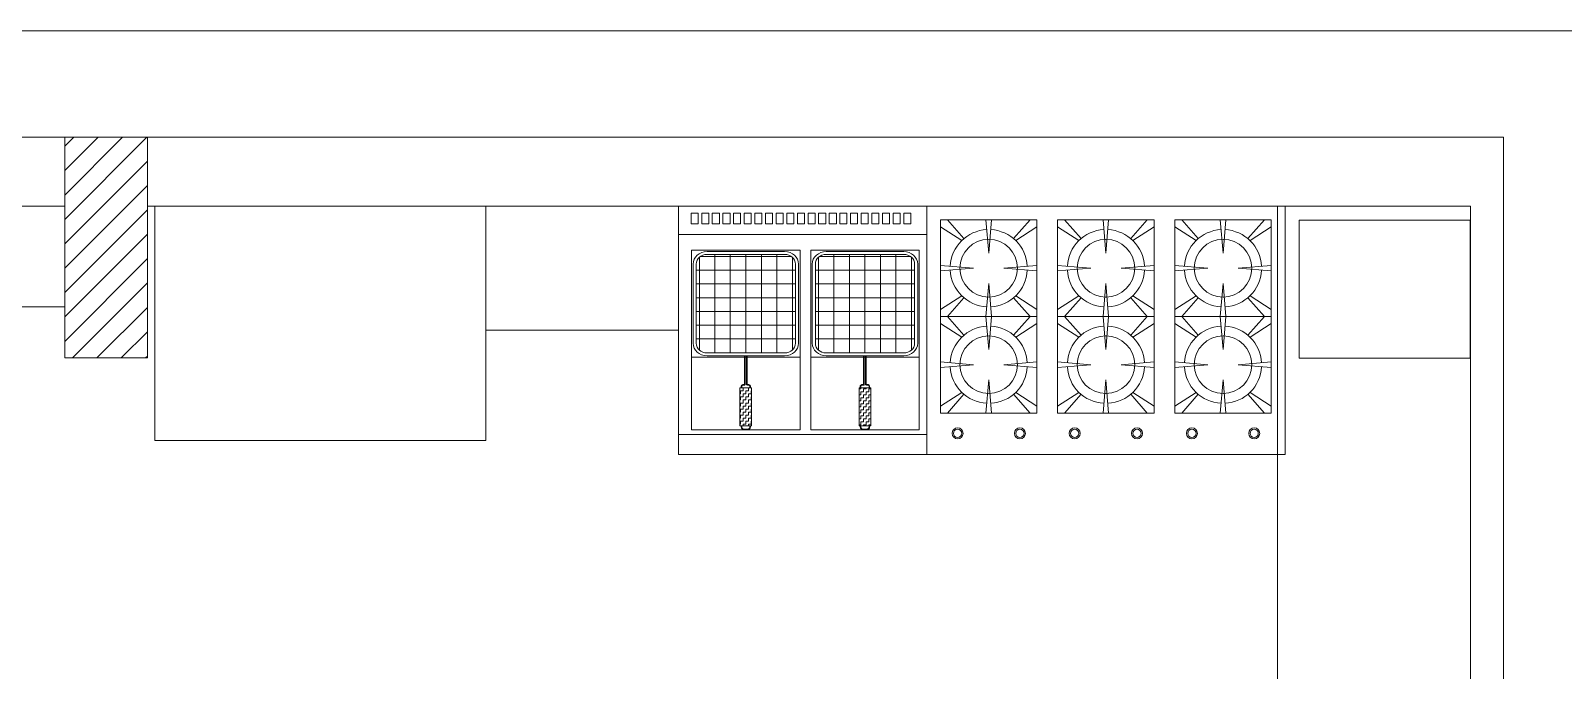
# Model space of a CAD drawing. Header units: metres. Extents: x 1587 to 89247, y -60 to 14723.
# Drawn here: x 80843 to 86404, y 11198 to 13516 of the extents above; entities that cross this region are included whole.
import ezdxf

# ---------------------------------------------------------------- set-up
doc = ezdxf.new("R2010")
doc.units = ezdxf.units.M
doc.header["$LTSCALE"] = 10
doc.layers.get('0').update_dxf_attribs({"color": 253, "lineweight": 0})
doc.layers.add('Furniture', color=7, linetype='Continuous', lineweight=13)

# ---------------------------------------------------------------- blocks, each defined once
blk = doc.blocks.new('bot')
at = {"layer": 'Furniture'}
for p, q in [((1375.5623, 140.3317), (1375.5373, 140.3317)), ((1375.5373, 140.3317), (1375.5373, 140.3067)), ((1375.5373, 140.3067), (1375.6143, 140.2567)), ((1375.5373, 140.1667), (1375.5373, 140.3067)), ((1375.7023, 140.3317), (1375.5623, 140.3317)), ((1375.6222, 140.2639), (1375.5623, 140.3317)), ((1375.7023, 140.3317), (1375.7123, 140.3317)), ((1375.7123, 140.2117), (1375.7023, 140.3317)), ((1375.7123, 140.3317), (1375.7223, 140.3317)), ((1375.7223, 140.3317), (1375.7123, 140.2117)), ((1375.8623, 140.3317), (1375.7223, 140.3317)), ((1375.8023, 140.2639), (1375.8623, 140.3317)), ((1375.8873, 140.3067), (1375.8102, 140.2567)), ((1375.8623, 140.3317), (1375.8873, 140.3317)), ((1375.8873, 140.3317), (1375.8873, 140.3067)), ((1375.8873, 140.3067), (1375.8873, 140.1667)), ((1375.9873, 140.3317), (1375.9623, 140.3317)), ((1375.9623, 140.3317), (1375.9623, 140.3067)), ((1375.9623, 140.3067), (1376.0393, 140.2567)), ((1375.9623, 140.1667), (1375.9623, 140.3067)), ((1376.1273, 140.3317), (1375.9873, 140.3317)), ((1376.0472, 140.2639), (1375.9873, 140.3317)), ((1376.1273, 140.3317), (1376.1373, 140.3317)), ((1376.1373, 140.2117), (1376.1273, 140.3317)), ((1376.1373, 140.3317), (1376.1473, 140.3317)), ((1376.1473, 140.3317), (1376.1373, 140.2117)), ((1376.2873, 140.3317), (1376.1473, 140.3317)), ((1376.2273, 140.2639), (1376.2873, 140.3317)), ((1376.3123, 140.3067), (1376.2352, 140.2567)), ((1376.2873, 140.3317), (1376.3123, 140.3317)), ((1376.3123, 140.3317), (1376.3123, 140.3067)), ((1376.3123, 140.3067), (1376.3123, 140.1667)), ((1376.4123, 140.3317), (1376.3873, 140.3317)), ((1376.3873, 140.3317), (1376.3873, 140.3067)), ((1376.3873, 140.3067), (1376.4643, 140.2567)), ((1376.3873, 140.1667), (1376.3873, 140.3067)), ((1376.5523, 140.3317), (1376.4123, 140.3317)), ((1376.4722, 140.2639), (1376.4123, 140.3317)), ((1376.5523, 140.3317), (1376.5623, 140.3317)), ((1376.5623, 140.2117), (1376.5523, 140.3317)), ((1376.5623, 140.3317), (1376.5723, 140.3317)), ((1376.5723, 140.3317), (1376.5623, 140.2117)), ((1376.7123, 140.3317), (1376.5723, 140.3317)), ((1376.6523, 140.2639), (1376.7123, 140.3317)), ((1376.7373, 140.3067), (1376.6602, 140.2567)), ((1376.7123, 140.3317), (1376.7373, 140.3317)), ((1376.7373, 140.3317), (1376.7373, 140.3067)), ((1376.7373, 140.3067), (1376.7373, 140.1667)), ((1375.6573, 140.1567), (1375.5373, 140.1667)), ((1375.5373, 140.1667), (1375.5373, 140.1467)), ((1375.5373, 140.1467), (1375.6573, 140.1567)), ((1375.5373, 140.0067), (1375.5373, 140.1467)), ((1375.7673, 140.1567), (1375.8873, 140.1667)), ((1375.8873, 140.1467), (1375.7673, 140.1567)), ((1375.8873, 140.1667), (1375.8873, 140.1467)), ((1375.8873, 140.1467), (1375.8873, 140.0067)), ((1376.0823, 140.1567), (1375.9623, 140.1667)), ((1375.9623, 140.1667), (1375.9623, 140.1467)), ((1375.9623, 140.1467), (1376.0823, 140.1567)), ((1375.9623, 140.0067), (1375.9623, 140.1467)), ((1376.1923, 140.1567), (1376.3123, 140.1667)), ((1376.3123, 140.1467), (1376.1923, 140.1567)), ((1376.3123, 140.1667), (1376.3123, 140.1467)), ((1376.3123, 140.1467), (1376.3123, 140.0067)), ((1376.5073, 140.1567), (1376.3873, 140.1667)), ((1376.3873, 140.1667), (1376.3873, 140.1467)), ((1376.3873, 140.1467), (1376.5073, 140.1567)), ((1376.3873, 140.0067), (1376.3873, 140.1467)), ((1376.6173, 140.1567), (1376.7373, 140.1667)), ((1376.7373, 140.1467), (1376.6173, 140.1567)), ((1376.7373, 140.1667), (1376.7373, 140.1467)), ((1376.7373, 140.1467), (1376.7373, 140.0067)), ((1375.7123, 140.1017), (1375.7023, 139.9817)), ((1375.7223, 139.9817), (1375.7123, 140.1017)), ((1376.1373, 140.1017), (1376.1273, 139.9817)), ((1376.1473, 139.9817), (1376.1373, 140.1017)), ((1376.5623, 140.1017), (1376.5523, 139.9817)), ((1376.5723, 139.9817), (1376.5623, 140.1017)), ((1375.6143, 140.0566), (1375.5373, 140.0067)), ((1375.5623, 139.9817), (1375.6222, 140.0495)), ((1375.8023, 140.0495), (1375.8623, 139.9817)), ((1375.8873, 140.0067), (1375.8102, 140.0566)), ((1376.0393, 140.0566), (1375.9623, 140.0067)), ((1375.9873, 139.9817), (1376.0472, 140.0495)), ((1376.2273, 140.0495), (1376.2873, 139.9817)), ((1376.3123, 140.0067), (1376.2352, 140.0566)), ((1376.4643, 140.0566), (1376.3873, 140.0067)), ((1376.4123, 139.9817), (1376.4722, 140.0495)), ((1376.6523, 140.0495), (1376.7123, 139.9817)), ((1376.7373, 140.0067), (1376.6602, 140.0566)), ((1375.5373, 140.0067), (1375.5373, 139.9817)), ((1375.5623, 139.9817), (1375.5373, 139.9817)), ((1375.5373, 139.9567), (1375.5373, 139.9817)), ((1375.5373, 139.9817), (1375.5623, 139.9817)), ((1375.5623, 139.9817), (1375.5373, 139.9817)), ((1375.5373, 139.9817), (1375.5623, 139.9817)), ((1375.6143, 139.9067), (1375.5373, 139.9567)), ((1375.5373, 139.9567), (1375.5373, 139.8167)), ((1375.7023, 139.9817), (1375.5623, 139.9817)), ((1375.5623, 139.9817), (1375.6222, 139.9139)), ((1375.7023, 139.9817), (1375.5623, 139.9817)), ((1375.7023, 139.9817), (1375.7123, 139.9817)), ((1375.7023, 139.9817), (1375.7123, 139.9817)), ((1375.7123, 139.8617), (1375.7023, 139.9817)), ((1375.7023, 139.9817), (1375.7123, 139.9817)), ((1375.7023, 139.9817), (1375.7123, 139.9817)), ((1375.7123, 139.9817), (1375.7223, 139.9817)), ((1375.7123, 139.9817), (1375.7223, 139.9817)), ((1375.7223, 139.9817), (1375.7123, 139.8617)), ((1375.7123, 139.9817), (1375.7223, 139.9817)), ((1375.7123, 139.9817), (1375.7223, 139.9817)), ((1375.8623, 139.9817), (1375.7223, 139.9817)), ((1375.8623, 139.9817), (1375.7223, 139.9817)), ((1375.8023, 139.9139), (1375.8623, 139.9817)), ((1375.8873, 139.9567), (1375.8102, 139.9067)), ((1375.8623, 139.9817), (1375.8873, 139.9817)), ((1375.8623, 139.9817), (1375.8873, 139.9817)), ((1375.8623, 139.9817), (1375.8873, 139.9817)), ((1375.8623, 139.9817), (1375.8873, 139.9817)), ((1375.8873, 139.9817), (1375.8873, 140.0067)), ((1375.8873, 139.9817), (1375.8873, 139.9567)), ((1375.8873, 139.8167), (1375.8873, 139.9567)), ((1375.9623, 140.0067), (1375.9623, 139.9817)), ((1375.9873, 139.9817), (1375.9623, 139.9817)), ((1375.9623, 139.9567), (1375.9623, 139.9817)), ((1375.9623, 139.9817), (1375.9873, 139.9817)), ((1375.9873, 139.9817), (1375.9623, 139.9817)), ((1375.9623, 139.9817), (1375.9873, 139.9817)), ((1376.0393, 139.9067), (1375.9623, 139.9567)), ((1375.9623, 139.9567), (1375.9623, 139.8167)), ((1376.1273, 139.9817), (1375.9873, 139.9817)), ((1375.9873, 139.9817), (1376.0472, 139.9139)), ((1376.1273, 139.9817), (1375.9873, 139.9817)), ((1376.1273, 139.9817), (1376.1373, 139.9817)), ((1376.1273, 139.9817), (1376.1373, 139.9817)), ((1376.1373, 139.8617), (1376.1273, 139.9817)), ((1376.1273, 139.9817), (1376.1373, 139.9817)), ((1376.1273, 139.9817), (1376.1373, 139.9817)), ((1376.1373, 139.9817), (1376.1473, 139.9817)), ((1376.1373, 139.9817), (1376.1473, 139.9817)), ((1376.1473, 139.9817), (1376.1373, 139.8617)), ((1376.1373, 139.9817), (1376.1473, 139.9817)), ((1376.1373, 139.9817), (1376.1473, 139.9817)), ((1376.2873, 139.9817), (1376.1473, 139.9817)), ((1376.2873, 139.9817), (1376.1473, 139.9817)), ((1376.2273, 139.9139), (1376.2873, 139.9817)), ((1376.3123, 139.9567), (1376.2352, 139.9067)), ((1376.2873, 139.9817), (1376.3123, 139.9817)), ((1376.2873, 139.9817), (1376.3123, 139.9817)), ((1376.2873, 139.9817), (1376.3123, 139.9817)), ((1376.2873, 139.9817), (1376.3123, 139.9817)), ((1376.3123, 139.9817), (1376.3123, 140.0067)), ((1376.3123, 139.9817), (1376.3123, 139.9567)), ((1376.3123, 139.8167), (1376.3123, 139.9567)), ((1376.3873, 140.0067), (1376.3873, 139.9817)), ((1376.4123, 139.9817), (1376.3873, 139.9817)), ((1376.3873, 139.9567), (1376.3873, 139.9817)), ((1376.3873, 139.9817), (1376.4123, 139.9817)), ((1376.4123, 139.9817), (1376.3873, 139.9817)), ((1376.3873, 139.9817), (1376.4123, 139.9817)), ((1376.4643, 139.9067), (1376.3873, 139.9567)), ((1376.3873, 139.9567), (1376.3873, 139.8167)), ((1376.5523, 139.9817), (1376.4123, 139.9817)), ((1376.4123, 139.9817), (1376.4722, 139.9139)), ((1376.5523, 139.9817), (1376.4123, 139.9817)), ((1376.5523, 139.9817), (1376.5623, 139.9817)), ((1376.5523, 139.9817), (1376.5623, 139.9817)), ((1376.5623, 139.8617), (1376.5523, 139.9817)), ((1376.5523, 139.9817), (1376.5623, 139.9817)), ((1376.5523, 139.9817), (1376.5623, 139.9817)), ((1376.5623, 139.9817), (1376.5723, 139.9817)), ((1376.5623, 139.9817), (1376.5723, 139.9817)), ((1376.5723, 139.9817), (1376.5623, 139.8617)), ((1376.5623, 139.9817), (1376.5723, 139.9817)), ((1376.5623, 139.9817), (1376.5723, 139.9817)), ((1376.7123, 139.9817), (1376.5723, 139.9817)), ((1376.7123, 139.9817), (1376.5723, 139.9817)), ((1376.6523, 139.9139), (1376.7123, 139.9817)), ((1376.7373, 139.9567), (1376.6602, 139.9067)), ((1376.7123, 139.9817), (1376.7373, 139.9817)), ((1376.7123, 139.9817), (1376.7373, 139.9817)), ((1376.7123, 139.9817), (1376.7373, 139.9817)), ((1376.7123, 139.9817), (1376.7373, 139.9817)), ((1376.7373, 139.9817), (1376.7373, 140.0067)), ((1376.7373, 139.9817), (1376.7373, 139.9567)), ((1376.7373, 139.8167), (1376.7373, 139.9567)), ((1375.5373, 139.8167), (1375.6573, 139.8067)), ((1375.5373, 139.7967), (1375.5373, 139.8167)), ((1375.6573, 139.8067), (1375.5373, 139.7967)), ((1375.5373, 139.7967), (1375.5373, 139.6567)), ((1375.8873, 139.8167), (1375.7673, 139.8067)), ((1375.7673, 139.8067), (1375.8873, 139.7967)), ((1375.8873, 139.7967), (1375.8873, 139.8167)), ((1375.8873, 139.6567), (1375.8873, 139.7967)), ((1375.9623, 139.8167), (1376.0823, 139.8067)), ((1375.9623, 139.7967), (1375.9623, 139.8167)), ((1376.0823, 139.8067), (1375.9623, 139.7967)), ((1375.9623, 139.7967), (1375.9623, 139.6567)), ((1376.3123, 139.8167), (1376.1923, 139.8067)), ((1376.1923, 139.8067), (1376.3123, 139.7967)), ((1376.3123, 139.7967), (1376.3123, 139.8167)), ((1376.3123, 139.6567), (1376.3123, 139.7967)), ((1376.3873, 139.8167), (1376.5073, 139.8067)), ((1376.3873, 139.7967), (1376.3873, 139.8167)), ((1376.5073, 139.8067), (1376.3873, 139.7967)), ((1376.3873, 139.7967), (1376.3873, 139.6567)), ((1376.7373, 139.8167), (1376.6173, 139.8067)), ((1376.6173, 139.8067), (1376.7373, 139.7967)), ((1376.7373, 139.7967), (1376.7373, 139.8167)), ((1376.7373, 139.6567), (1376.7373, 139.7967)), ((1375.7123, 139.7517), (1375.7023, 139.6317)), ((1375.7223, 139.6317), (1375.7123, 139.7517)), ((1376.1373, 139.7517), (1376.1273, 139.6317)), ((1376.1473, 139.6317), (1376.1373, 139.7517)), ((1376.5623, 139.7517), (1376.5523, 139.6317)), ((1376.5723, 139.6317), (1376.5623, 139.7517)), ((1375.5373, 139.6567), (1375.6143, 139.7066)), ((1375.6222, 139.6995), (1375.5623, 139.6317)), ((1375.8023, 139.6995), (1375.8623, 139.6317)), ((1375.8873, 139.6567), (1375.8102, 139.7066)), ((1375.9623, 139.6567), (1376.0393, 139.7066)), ((1376.0472, 139.6995), (1375.9873, 139.6317)), ((1376.2273, 139.6995), (1376.2873, 139.6317)), ((1376.3123, 139.6567), (1376.2352, 139.7066)), ((1376.3873, 139.6567), (1376.4643, 139.7066)), ((1376.4722, 139.6995), (1376.4123, 139.6317)), ((1376.6523, 139.6995), (1376.7123, 139.6317)), ((1376.7373, 139.6567), (1376.6602, 139.7066)), ((1375.5373, 139.6317), (1375.5373, 139.6567)), ((1375.5623, 139.6317), (1375.5373, 139.6317)), ((1375.7023, 139.6317), (1375.5623, 139.6317)), ((1375.7023, 139.6317), (1375.7123, 139.6317)), ((1375.7123, 139.6317), (1375.7223, 139.6317)), ((1375.8623, 139.6317), (1375.7223, 139.6317)), ((1375.8623, 139.6317), (1375.8873, 139.6317)), ((1375.8873, 139.6317), (1375.8873, 139.6567)), ((1375.9623, 139.6317), (1375.9623, 139.6567)), ((1375.9873, 139.6317), (1375.9623, 139.6317)), ((1376.1273, 139.6317), (1375.9873, 139.6317)), ((1376.1273, 139.6317), (1376.1373, 139.6317)), ((1376.1373, 139.6317), (1376.1473, 139.6317)), ((1376.2873, 139.6317), (1376.1473, 139.6317)), ((1376.2873, 139.6317), (1376.3123, 139.6317)), ((1376.3123, 139.6317), (1376.3123, 139.6567)), ((1376.3873, 139.6317), (1376.3873, 139.6567)), ((1376.4123, 139.6317), (1376.3873, 139.6317)), ((1376.5523, 139.6317), (1376.4123, 139.6317)), ((1376.5523, 139.6317), (1376.5623, 139.6317)), ((1376.5623, 139.6317), (1376.5723, 139.6317)), ((1376.7123, 139.6317), (1376.5723, 139.6317)), ((1376.7123, 139.6317), (1376.7373, 139.6317)), ((1376.7373, 139.6317), (1376.7373, 139.6567))]:
    blk.add_line(p, q, dxfattribs=at)
blk.add_lwpolyline([(1375.4873, 140.4817), (1376.7873, 140.4817), (1376.7873, 139.5817), (1375.4873, 139.5817)], close=True, dxfattribs=at)
for centre, radius in [((1375.5992, 140.4054), 0.02), ((1375.5992, 140.4054), 0.015), ((1375.8253, 140.4054), 0.02), ((1375.8253, 140.4054), 0.015), ((1376.0242, 140.4054), 0.02), ((1376.0242, 140.4054), 0.015), ((1376.2503, 140.4054), 0.02), ((1376.2503, 140.4054), 0.015), ((1376.4492, 140.4054), 0.02), ((1376.4492, 140.4054), 0.015), ((1376.6753, 140.4054), 0.02), ((1376.6753, 140.4054), 0.015), ((1375.7123, 140.1567), 0.1045), ((1376.1373, 140.1567), 0.1045), ((1376.5623, 140.1567), 0.1045), ((1375.7123, 139.8067), 0.1045), ((1376.1373, 139.8067), 0.1045), ((1376.5623, 139.8067), 0.1045)]:
    blk.add_circle(centre, radius, dxfattribs=at)
for centre, start, end in [((1375.7123, 140.1567), 92.894, 177.106), ((1375.7123, 140.1567), 2.894, 87.106), ((1376.1373, 140.1567), 92.894, 177.106), ((1376.1373, 140.1567), 2.894, 87.106), ((1376.5623, 140.1567), 92.894, 177.106), ((1376.5623, 140.1567), 2.894, 87.106), ((1375.7123, 140.1567), 182.894, 267.106), ((1375.7123, 140.1567), 272.894, 357.106), ((1376.1373, 140.1567), 182.894, 267.106), ((1376.1373, 140.1567), 272.894, 357.106), ((1376.5623, 140.1567), 182.894, 267.106), ((1376.5623, 140.1567), 272.894, 357.106), ((1375.7123, 139.8067), 92.894, 177.106), ((1375.7123, 139.8067), 2.894, 87.106), ((1376.1373, 139.8067), 92.894, 177.106), ((1376.1373, 139.8067), 2.894, 87.106), ((1376.5623, 139.8067), 92.894, 177.106), ((1376.5623, 139.8067), 2.894, 87.106), ((1375.7123, 139.8067), 182.894, 267.106), ((1375.7123, 139.8067), 272.894, 357.106), ((1376.1373, 139.8067), 182.894, 267.106), ((1376.1373, 139.8067), 272.894, 357.106), ((1376.5623, 139.8067), 182.894, 267.106), ((1376.5623, 139.8067), 272.894, 357.106)]:
    blk.add_arc(centre, 0.14, start, end, dxfattribs=at)
blk = doc.blocks.new('gril')
at = {"layer": 'Furniture'}
h = blk.add_hatch(dxfattribs=at)
h.set_pattern_fill('ZIGZAG', color=256, scale=0.0875, angle=450, style=0)
h.set_pattern_definition([(90, (1936.852645, 1847.749604), (-0.00969145569, 0.0109375), [0.0109375, -0.0109375]), (180, (1936.852645, 1847.760541), (-0.00969145569, -0.0109375), [0.00969145569, -0.00969145569])])
h.paths.add_polyline_path([(1373.8776, 137.6222), (1373.835, 137.6222), (1373.835, 137.76), (1373.8776, 137.76)])
h = blk.add_hatch(dxfattribs=at)
h.set_pattern_fill('ZIGZAG', color=256, scale=0.0875, angle=450, style=0)
h.set_pattern_definition([(90, (1936.852645, 1847.413456), (-0.00969145569, 0.0109375), [0.0109375, -0.0109375]), (180, (1936.852645, 1847.424393), (-0.00969145569, -0.0109375), [0.00969145569, -0.00969145569])])
h.paths.add_polyline_path([(1374.3098, 137.6222), (1374.2672, 137.6222), (1374.2672, 137.76), (1374.3098, 137.76)])
for p, q in [((1373.6592, 138.2583), (1374.0529, 138.2583)), ((1373.6592, 138.2583), (1373.6592, 137.8713)), ((1373.6872, 137.897), (1373.6872, 138.2326)), ((1373.6914, 138.2359), (1374.0208, 138.2359)), ((1373.9967, 138.2533), (1373.7154, 138.2533)), ((1373.9967, 138.2434), (1373.7154, 138.2434)), ((1373.7436, 137.8862), (1373.7436, 138.2434)), ((1373.7998, 137.8862), (1373.7998, 138.2434)), ((1373.8561, 137.8862), (1373.8561, 138.2434)), ((1373.9123, 137.8862), (1373.9123, 138.2434)), ((1373.9686, 137.8862), (1373.9686, 138.2434)), ((1374.0247, 137.8966), (1374.0247, 138.233)), ((1374.0529, 137.8713), (1374.0529, 138.2583)), ((1374.0914, 138.2583), (1374.4851, 138.2583)), ((1374.0914, 138.2583), (1374.0914, 137.8713)), ((1374.1194, 137.897), (1374.1194, 138.2326)), ((1374.1236, 138.2359), (1374.453, 138.2359)), ((1374.4289, 138.2533), (1374.1476, 138.2533)), ((1374.4289, 138.2434), (1374.1476, 138.2434)), ((1374.1758, 137.8862), (1374.1758, 138.2434)), ((1374.232, 137.8862), (1374.232, 138.2434)), ((1374.2883, 137.8862), (1374.2883, 138.2434)), ((1374.3445, 137.8862), (1374.3445, 138.2434)), ((1374.4008, 137.8862), (1374.4008, 138.2434)), ((1374.4569, 137.8966), (1374.4569, 138.233)), ((1374.4851, 137.8713), (1374.4851, 138.2583)), ((1373.6648, 137.9211), (1373.6648, 138.2085)), ((1373.6761, 138.2085), (1373.6761, 137.9211)), ((1373.6761, 138.186), (1374.0361, 138.186)), ((1374.0361, 137.9211), (1374.0361, 138.2085)), ((1374.0473, 138.2085), (1374.0473, 137.9211)), ((1374.097, 137.9211), (1374.097, 138.2085)), ((1374.1083, 138.2085), (1374.1083, 137.9211)), ((1374.1083, 138.186), (1374.4683, 138.186)), ((1374.4683, 137.9211), (1374.4683, 138.2085)), ((1374.4795, 138.2085), (1374.4795, 137.9211)), ((1373.6761, 138.1361), (1374.0361, 138.1361)), ((1374.1083, 138.1361), (1374.4683, 138.1361)), ((1373.6761, 138.0863), (1374.0361, 138.0863)), ((1374.1083, 138.0863), (1374.4683, 138.0863)), ((1373.6761, 138.0364), (1374.0361, 138.0364)), ((1374.1083, 138.0364), (1374.4683, 138.0364)), ((1373.6761, 137.9866), (1374.0361, 137.9866)), ((1374.1083, 137.9866), (1374.4683, 137.9866)), ((1373.6761, 137.9368), (1374.0361, 137.9368)), ((1374.1083, 137.9368), (1374.4683, 137.9368)), ((1373.6592, 137.8713), (1373.8518, 137.8713)), ((1373.6592, 137.8713), (1373.6592, 137.6078)), ((1373.7074, 137.887), (1374.0047, 137.887)), ((1373.7154, 137.8862), (1373.9967, 137.8862)), ((1373.9967, 137.8762), (1373.7154, 137.8762)), ((1373.8414, 137.8713), (1373.8518, 137.8713)), ((1373.8518, 137.7724), (1373.8518, 137.8762)), ((1373.854, 137.7724), (1373.854, 137.8762)), ((1373.854, 137.8713), (1373.8585, 137.8713)), ((1373.8585, 137.7724), (1373.8585, 137.8762)), ((1373.8608, 137.7724), (1373.8608, 137.8762)), ((1373.8608, 137.8713), (1374.0529, 137.8713)), ((1373.8608, 137.8713), (1373.8707, 137.8713)), ((1374.0529, 137.8713), (1374.0529, 137.6078)), ((1374.0914, 137.8713), (1374.284, 137.8713)), ((1374.0914, 137.8713), (1374.0914, 137.6078)), ((1374.1396, 137.887), (1374.4369, 137.887)), ((1374.1476, 137.8862), (1374.4289, 137.8862)), ((1374.4289, 137.8762), (1374.1476, 137.8762)), ((1374.2736, 137.8713), (1374.284, 137.8713)), ((1374.284, 137.7724), (1374.284, 137.8762)), ((1374.2862, 137.7724), (1374.2862, 137.8762)), ((1374.2862, 137.8713), (1374.2907, 137.8713)), ((1374.2907, 137.7724), (1374.2907, 137.8762)), ((1374.293, 137.7724), (1374.293, 137.8762)), ((1374.293, 137.8713), (1374.4851, 137.8713)), ((1374.293, 137.8713), (1374.3029, 137.8713)), ((1374.4851, 137.8713), (1374.4851, 137.6078)), ((1373.835, 137.76), (1373.8776, 137.76)), ((1373.835, 137.6222), (1373.835, 137.76)), ((1373.8392, 137.7664), (1373.8392, 137.76)), ((1373.8414, 137.7664), (1373.8414, 137.76)), ((1373.8448, 137.7714), (1373.8506, 137.7714)), ((1373.8448, 137.7694), (1373.8506, 137.7694)), ((1373.8619, 137.7714), (1373.8673, 137.7714)), ((1373.8619, 137.7694), (1373.8673, 137.7694)), ((1373.8707, 137.7664), (1373.8707, 137.76)), ((1373.8729, 137.7664), (1373.8729, 137.76)), ((1373.8776, 137.76), (1373.8776, 137.6222)), ((1374.2672, 137.76), (1374.3098, 137.76)), ((1374.2672, 137.6222), (1374.2672, 137.76)), ((1374.2714, 137.7664), (1374.2714, 137.76)), ((1374.2736, 137.7664), (1374.2736, 137.76)), ((1374.277, 137.7714), (1374.2828, 137.7714)), ((1374.277, 137.7694), (1374.2828, 137.7694)), ((1374.2941, 137.7714), (1374.2995, 137.7714)), ((1374.2941, 137.7694), (1374.2995, 137.7694)), ((1374.3029, 137.7664), (1374.3029, 137.76)), ((1374.3051, 137.7664), (1374.3051, 137.76)), ((1374.3098, 137.76), (1374.3098, 137.6222)), ((1373.8776, 137.6222), (1373.835, 137.6222)), ((1373.8392, 137.6222), (1373.8392, 137.6178)), ((1373.8414, 137.6222), (1373.8414, 137.6178)), ((1373.8707, 137.6222), (1373.8707, 137.6178)), ((1373.8729, 137.6222), (1373.8729, 137.6178)), ((1374.3098, 137.6222), (1374.2672, 137.6222)), ((1374.2714, 137.6222), (1374.2714, 137.6178)), ((1374.2736, 137.6222), (1374.2736, 137.6178)), ((1374.3029, 137.6222), (1374.3029, 137.6178)), ((1374.3051, 137.6222), (1374.3051, 137.6178)), ((1374.532, 137.5903), (1373.632, 137.5903)), ((1374.0529, 137.6078), (1373.6592, 137.6078)), ((1373.8617, 137.6098), (1373.8504, 137.6098)), ((1373.8617, 137.6078), (1373.8504, 137.6078)), ((1374.4851, 137.6078), (1374.0914, 137.6078)), ((1374.2939, 137.6098), (1374.2826, 137.6098)), ((1374.2939, 137.6078), (1374.2826, 137.6078))]:
    blk.add_line(p, q, dxfattribs=at)
for points in [[(1374.532, 138.4184), (1374.532, 138.3156), (1373.632, 138.3156), (1373.632, 138.4184)], [(1374.532, 138.4184), (1374.532, 137.5184), (1373.632, 137.5184), (1373.632, 138.4184)], [(1373.7156, 138.3927), (1373.7156, 138.3541), (1373.6899, 138.3541), (1373.6899, 138.3927)], [(1373.7541, 138.3927), (1373.7541, 138.3541), (1373.7284, 138.3541), (1373.7284, 138.3927)], [(1373.7927, 138.3927), (1373.7927, 138.3541), (1373.767, 138.3541), (1373.767, 138.3927)], [(1373.8313, 138.3927), (1373.8313, 138.3541), (1373.8056, 138.3541), (1373.8056, 138.3927)], [(1373.8699, 138.3927), (1373.8699, 138.3541), (1373.8441, 138.3541), (1373.8441, 138.3927)], [(1373.9084, 138.3927), (1373.9084, 138.3541), (1373.8827, 138.3541), (1373.8827, 138.3927)], [(1373.947, 138.3927), (1373.947, 138.3541), (1373.9213, 138.3541), (1373.9213, 138.3927)], [(1373.9856, 138.3927), (1373.9856, 138.3541), (1373.9599, 138.3541), (1373.9599, 138.3927)], [(1374.0241, 138.3927), (1374.0241, 138.3541), (1373.9984, 138.3541), (1373.9984, 138.3927)], [(1374.0627, 138.3927), (1374.0627, 138.3541), (1374.037, 138.3541), (1374.037, 138.3927)], [(1374.1013, 138.3927), (1374.1013, 138.3541), (1374.0756, 138.3541), (1374.0756, 138.3927)], [(1374.1399, 138.3927), (1374.1399, 138.3541), (1374.1141, 138.3541), (1374.1141, 138.3927)], [(1374.1784, 138.3927), (1374.1784, 138.3541), (1374.1527, 138.3541), (1374.1527, 138.3927)], [(1374.217, 138.3927), (1374.217, 138.3541), (1374.1913, 138.3541), (1374.1913, 138.3927)], [(1374.2556, 138.3927), (1374.2556, 138.3541), (1374.2299, 138.3541), (1374.2299, 138.3927)], [(1374.2941, 138.3927), (1374.2941, 138.3541), (1374.2684, 138.3541), (1374.2684, 138.3927)], [(1374.3327, 138.3927), (1374.3327, 138.3541), (1374.307, 138.3541), (1374.307, 138.3927)], [(1374.3713, 138.3927), (1374.3713, 138.3541), (1374.3456, 138.3541), (1374.3456, 138.3927)], [(1374.4099, 138.3927), (1374.4099, 138.3541), (1374.3841, 138.3541), (1374.3841, 138.3927)], [(1374.4484, 138.3927), (1374.4484, 138.3541), (1374.4227, 138.3541), (1374.4227, 138.3927)], [(1374.487, 138.3927), (1374.487, 138.3541), (1374.4613, 138.3541), (1374.4613, 138.3927)]]:
    blk.add_lwpolyline(points, close=True, dxfattribs=at)
at = {"layer": 'Furniture', "extrusion": (0, 0, -1)}
for centre, major_axis, ratio, start_param, end_param in [((1373.7154, 138.2085), (0.0506, 0), 0.886076, 3.141593, 4.712389), ((1373.7154, 138.2085), (0.0394, 0), 0.886076, 3.141593, 4.712389), ((1373.9967, 138.2085), (-0.0506, 0), 0.886076, 1.570796, 3.141593), ((1373.9967, 138.2085), (0.0394, 0), 0.886076, 4.712389, 6.283185), ((1374.1476, 138.2085), (0.0506, 0), 0.886076, 3.141593, 4.712389), ((1374.1476, 138.2085), (0.0394, 0), 0.886076, 3.141593, 4.712389), ((1374.4289, 138.2085), (-0.0506, 0), 0.886076, 1.570796, 3.141593), ((1374.4289, 138.2085), (0.0394, 0), 0.886076, 4.712389, 6.283185), ((1373.7154, 137.9211), (-0.0506, 0), 0.886076, 4.712389, 6.283185), ((1373.7154, 137.9211), (-0.0394, 0), 0.886076, 4.712389, 6.283185), ((1373.9967, 137.9211), (-0.0394, 0), 0.886076, 3.141593, 4.712389), ((1373.9967, 137.9211), (-0.0506, 0), 0.886076, 3.141593, 4.712389), ((1374.1476, 137.9211), (-0.0506, 0), 0.886076, 4.712389, 6.283185), ((1374.1476, 137.9211), (-0.0394, 0), 0.886076, 4.712389, 6.283185), ((1374.4289, 137.9211), (-0.0394, 0), 0.886076, 3.141593, 4.712389), ((1374.4289, 137.9211), (-0.0506, 0), 0.886076, 3.141593, 4.712389), ((1373.8448, 137.7664), (-0.00563, 0), 0.886076, 0, 1.570796), ((1373.8448, 137.7664), (-0.00338, 0), 0.886076, 0, 1.570796), ((1373.8506, 137.7724), (-0.000746, 0.000746), 1, 2.356194, 3.926991), ((1373.8506, 137.7724), (-0.00338, 0), 0.886076, 3.141593, 4.712389), ((1373.8619, 137.7724), (0.00338, 0), 0.886076, 1.570796, 3.141593), ((1373.8619, 137.7724), (0.000746, 0.000746), 1, 2.356194, 3.926991), ((1373.8673, 137.7664), (0.00563, 0), 0.886076, -1.570796, 0), ((1373.8673, 137.7664), (0.00338, 0), 0.886076, -1.570796, 0), ((1374.277, 137.7664), (-0.00563, 0), 0.886076, 0, 1.570796), ((1374.277, 137.7664), (-0.00338, 0), 0.886076, 0, 1.570796), ((1374.2828, 137.7724), (-0.000746, 0.000746), 1, 2.356194, 3.926991), ((1374.2828, 137.7724), (-0.00338, 0), 0.886076, 3.141593, 4.712389), ((1374.2941, 137.7724), (0.00338, 0), 0.886076, 1.570796, 3.141593), ((1374.2941, 137.7724), (0.000746, 0.000746), 1, 2.356194, 3.926991), ((1374.2995, 137.7664), (0.00563, 0), 0.886076, -1.570796, 0), ((1374.2995, 137.7664), (0.00338, 0), 0.886076, -1.570796, 0), ((1373.8504, 137.6178), (-0.0113, 0), 0.886076, 4.712389, 6.283185), ((1373.8504, 137.6178), (-0.009, 0), 0.886076, 4.712389, 6.283185), ((1373.8617, 137.6178), (0.0113, 0), 0.886076, 0, 1.570796), ((1373.8617, 137.6178), (0.009, 0), 0.886076, 0, 1.570796), ((1374.2826, 137.6178), (-0.0113, 0), 0.886076, 4.712389, 6.283185), ((1374.2826, 137.6178), (-0.009, 0), 0.886076, 4.712389, 6.283185), ((1374.2939, 137.6178), (0.0113, 0), 0.886076, 0, 1.570796), ((1374.2939, 137.6178), (0.009, 0), 0.886076, 0, 1.570796)]:
    blk.add_ellipse(centre, major_axis=major_axis, ratio=ratio, start_param=start_param, end_param=end_param, dxfattribs=at)

msp = doc.modelspace()

# ---------------------------------------------------------------- hatches: boundary and pattern name
at = {"transparency": 33554687}
h = msp.add_hatch(dxfattribs=at)
h.set_pattern_fill('ANSI31', color=256, scale=500)
h.set_pattern_definition([(45, (-1204024.61, -142644.69), (-44.1941738, 44.1941738), [])])
h.paths.add_polyline_path([(81266.8, 13130.3), (80966.8, 13130.3), (80966.8, 12330.3), (81266.8, 12330.3)])

# ---------------------------------------------------------------- linework, layer by layer
for p, q in [((89247.1, 13516.2), (75680.1, 13516.2)), ((76710.5, 13130.3), (86186.8, 13130.3)), ((86186.8, 10762), (86186.8, 13130.3)), ((79887, 12880.3), (80966.8, 12880.3)), ((80966.8, 12880.3), (80966.8, 12330.3)), ((81266.8, 12880.3), (86066.8, 12880.3)), ((81266.8, 12330.3), (81266.8, 12880.3)), ((85366.8, 9660.3), (85366.8, 12880.3)), ((85366.8, 12880.3), (86066.8, 12880.3)), ((86066.8, 10859.1), (86066.8, 12880.3)), ((86066.8, 12880.3), (86066.8, 10642)), ((79887, 12515.4), (80966.8, 12515.4)), ((80966.8, 12330.3), (81266.8, 12330.3))]:
    msp.add_line(p, q)
msp.add_lwpolyline([(81266.8, 12330.3), (80966.8, 12330.3), (80966.8, 13130.3), (81266.8, 13130.3)], close=True)
at = {"layer": 'Furniture', "lineweight": 9}
for points in [[(81294.2, 12880.3), (82494.2, 12880.3), (82494.2, 12030.3), (81294.2, 12030.3)], [(82494.2, 12880.3), (82494.2, 12430.3), (83194.2, 12430.3), (83194.2, 12880.3)], [(85445.8, 12328.9), (86065.8, 12328.9), (86065.8, 12828.9), (85445.8, 12828.9)]]:
    msp.add_lwpolyline(points, close=True, dxfattribs=at)

# ---------------------------------------------------------------- block references
at = {"layer": 'Furniture', "lineweight": 9, "xscale": -1000, "yscale": 1000, "zscale": 1000}
msp.add_blockref('gril', (1457726.2, -125538.1), dxfattribs=at)
at = {"layer": 'Furniture', "lineweight": 9, "xscale": -1000, "yscale": 1000, "zscale": 1000, "rotation": 180}
msp.add_blockref('bot', (-1291393.1, 152462), dxfattribs=at)

doc.saveas('drawing.dxf')
